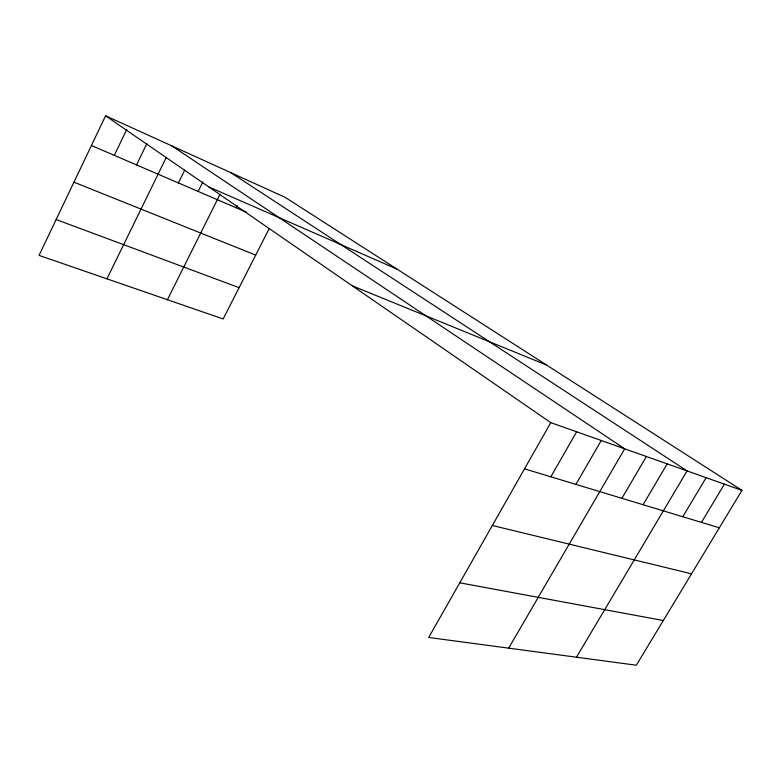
<?xml version="1.0" encoding="UTF-8"?>
<svg xmlns="http://www.w3.org/2000/svg" width="781" height="781" viewBox="0 0 781 781"><rect width="100%" height="100%" fill="white"/><g stroke="black" fill="none" stroke-linecap="round" stroke-linejoin="round"><path stroke-width="1.17" d="M741.95 490.361L550.781 422.628L428.71 637.472L636.33 665.207L741.95 490.361L285.124 197.339L105.591 115.793L39.05 255.397L223.171 318.97L269.24 228.521M114.319 155.37L126.805 129.392M136.529 164.928L146.848 143.626M106.948 278.846L166.05 157.879M178.4 182.939L184.726 170.082M198.149 191.433L202.855 181.944M167.417 299.719L220.057 194.293M236.057 207.736L237.121 205.608M550.839 476.81L576.632 431.786M575.89 484.386L601.233 440.504M508.665 648.152L624.683 448.811L171.898 145.91M621.91 498.307L646.404 456.514M643.085 504.721L667.189 463.875M576.476 657.212L687.075 470.914L230.854 172.689M682.799 516.729L706.131 477.669M701.445 522.372L724.407 484.142M459.765 582.811L663.323 620.514M492.342 525.486L691.546 573.801M524.52 468.844L719.34 527.79M56.144 219.539L239.123 287.672M73.951 182.178L255.699 255.104M352.329 285.856L546.554 365.03M91.426 145.52L246.757 212.344M208.752 186.893L397.06 269.142M105.591 115.793L550.781 422.628"/></g></svg>
